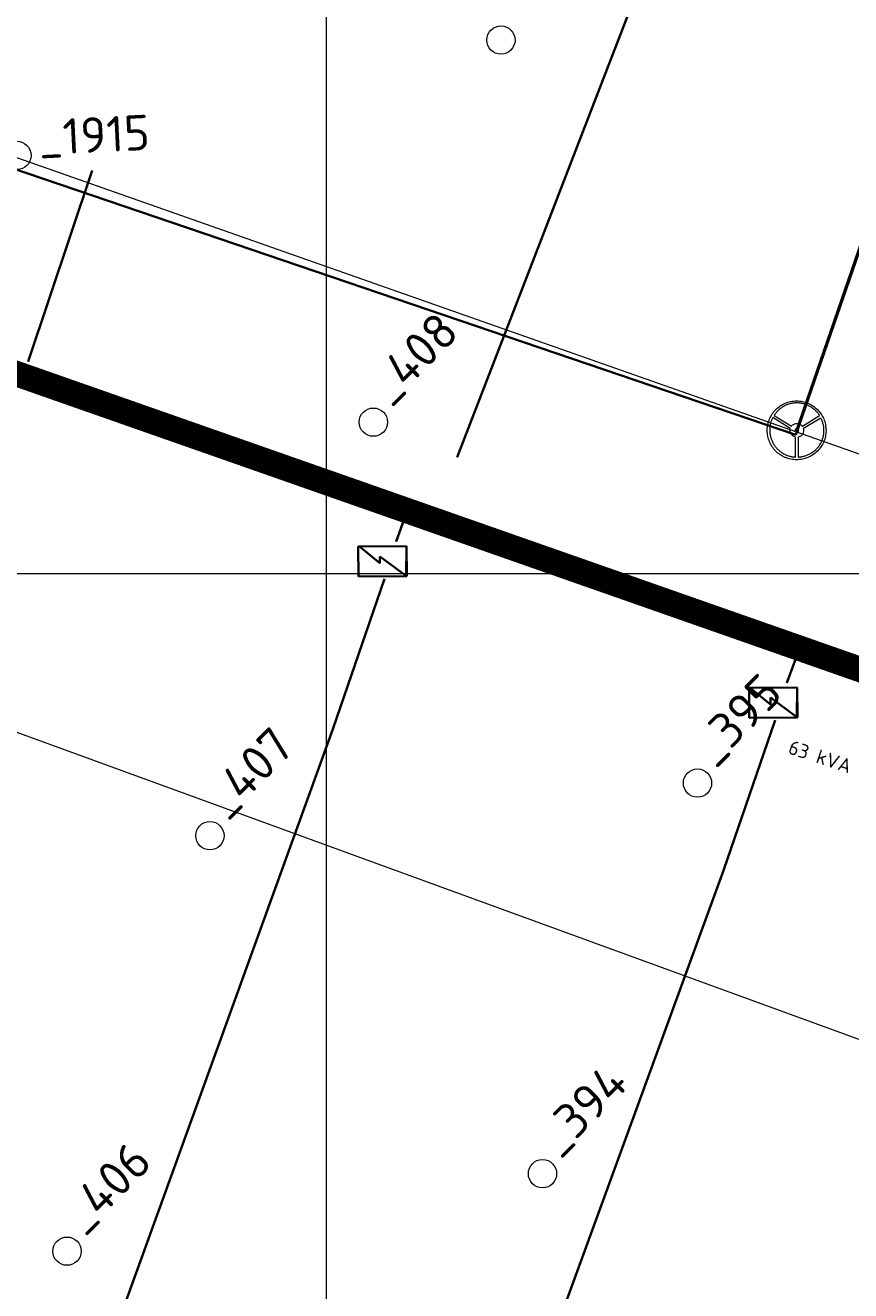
# Model space of a CAD drawing. Header units: millimetres. Extents: x 519 to 9564855, y -810 to 5021775.
# Drawn here: x 9531893.7 to 9532185.5, y 4998746.4 to 4999193.8 of the extents above; entities that cross this region are included whole.
import ezdxf

# ---------------------------------------------------------------- set-up
doc = ezdxf.new("R2010")
doc.units = ezdxf.units.MM
doc.header["$LTSCALE"] = 2
doc.header["$MEASUREMENT"] = 0
for name, color, linetype in [('GRID_PULKOVO', 7, 'Continuous'), ('OilColl&Flowlines', 3, 'Continuous'), ('OLD WELLS(dr.bfr2000)', 24, 'Continuous'), ('ROAD_GROUND', 9, 'Continuous')]:
    doc.layers.add(name, color=color, linetype=linetype)
for name, color, linetype, lineweight in [('SteamInjInfrastructure', 25, 'Continuous', 100), ('Электро', 1, 'Continuous', 30), ('Электроснаб', 1, 'Continuous', 18), ('Электроснабжене', 1, 'Continuous', 18)]:
    doc.layers.add(name, color=color, linetype=linetype, lineweight=lineweight)
doc.styles.add('92051501$0$STANDARD', font='simplex.shx')
doc.styles.add('Elect', font='isocpeur.ttf')
doc.styles.add('GeoApp', font='', dxfattribs={"height": 1})
doc.styles.get("Standard").update_dxf_attribs({"font": 'isocpeur.ttf', "width": 0.5})
doc.styles.get('GeoApp').set_extended_font_data('D431', italic=True)
doc.linetypes.add('g5_122_n', pattern='A,1,-1,1.5,-0.3,["Н",GeoApp,S=1,R=0,X=0,Y=-0.5],-1.5,1.5,-1,4,-1,4,-1,3', length=20.8)
doc.linetypes.add('STM_LINE', pattern='A,0.5,-0.2,["S",92051501$0$STANDARD,S=0.1,R=0,X=-0.1,Y=-0.05],-0.05', length=0.75)

# ---------------------------------------------------------------- blocks, each defined once
blk = doc.blocks.new('A$C80b59c50')
at = {"color": 24, "linetype": 'g5_122_n', "lineweight": 30, "ltscale": 5}
for p, q in [((83.73, -40.89, -25.78), (-70.19, -488.02, -25.78)), ((-70.19, -488.02, -25.78), (-989.26, -175.19, -25.78))]:
    blk.add_line(p, q, dxfattribs=at)

msp = doc.modelspace()

# ---------------------------------------------------------------- linework, layer by layer
at = {"layer": 'GRID_PULKOVO', "lineweight": 0}
for p, q in [((9532000, 5010000), (9532000, 4992000)), ((9519000, 4999000), (9533000, 4999000))]:
    msp.add_line(p, q, dxfattribs=at)
at = {"layer": 'OilColl&Flowlines', "lineweight": 0}
msp.add_line((9532346.5, 4999575.75), (9532165.95911, 4999050.15317), dxfattribs=at)
for points in [[(9532713.437, 4998831.755), (9532326.537, 4998993.655), (9531716.037, 4999208.455), (9531285.237, 4999346.855), (9531274.437, 4999350.855), (9531275.137, 4999352.055)], [(9532166.34342, 4999060.99689), (9532166.34342, 4999060.99689), (9532166.87314, 4999060.98651), (9532167.39248, 4999060.94496), (9532167.91182, 4999060.87225), (9532168.42076, 4999060.78916), (9532168.91933, 4999060.66452), (9532169.4075, 4999060.52949), (9532169.89568, 4999060.3633), (9532170.36308, 4999060.17634), (9532170.82009, 4999059.96861), (9532171.26672, 4999059.7401), (9532171.70297, 4999059.49082), (9532172.12882, 4999059.22077), (9532172.5339, 4999058.92994), (9532172.9286, 4999058.61834), (9532173.30252, 4999058.29635), (9532173.66605, 4999057.95359), (9532174.00881, 4999057.59005), (9532174.34119, 4999057.21613), (9532174.65279, 4999056.82144), (9532174.94362, 4999056.41635), (9532175.21367, 4999055.9905), (9532175.46295, 4999055.55426), (9532175.69146, 4999055.10763), (9532175.90958, 4999054.65061), (9532176.09654, 4999054.17282), (9532176.26273, 4999053.69504), (9532176.39776, 4999053.19647), (9532176.51201, 4999052.69791), (9532176.60549, 4999052.18896), (9532176.6782, 4999051.66963), (9532176.71975, 4999051.13991), (9532176.73013, 4999050.61018), (9532176.73013, 4999050.61018), (9532176.71975, 4999050.07007), (9532176.6782, 4999049.54035), (9532176.60549, 4999049.02102), (9532176.51201, 4999048.51207), (9532176.39776, 4999048.01351), (9532176.26273, 4999047.51494), (9532176.09654, 4999047.02677), (9532175.90958, 4999046.55937), (9532175.69146, 4999046.10235), (9532175.46295, 4999045.65572), (9532175.21367, 4999045.21948), (9532174.94362, 4999044.79363), (9532174.65279, 4999044.38854), (9532174.34119, 4999043.99385), (9532174.00881, 4999043.61993), (9532173.66605, 4999043.25639), (9532173.30252, 4999042.91363), (9532172.9286, 4999042.59164), (9532172.5339, 4999042.28004), (9532172.12882, 4999041.98921), (9532171.70297, 4999041.71916), (9532171.26672, 4999041.46988), (9532170.82009, 4999041.24137), (9532170.36308, 4999041.03364), (9532169.89568, 4999040.84668), (9532169.4075, 4999040.69087), (9532168.91933, 4999040.54546), (9532168.42076, 4999040.43121), (9532167.91182, 4999040.33773), (9532167.39248, 4999040.27541), (9532166.87314, 4999040.23386), (9532166.34342, 4999040.22347), (9532166.34342, 4999040.22347), (9532165.80331, 4999040.23386), (9532165.27359, 4999040.27541), (9532164.75426, 4999040.33773), (9532164.24531, 4999040.43121), (9532163.73636, 4999040.54546), (9532163.24818, 4999040.69087), (9532162.76001, 4999040.84668), (9532162.29261, 4999041.03364), (9532161.8252, 4999041.24137), (9532161.37857, 4999041.46988), (9532160.94233, 4999041.71916), (9532160.52686, 4999041.98921), (9532160.12178, 4999042.28004), (9532159.72709, 4999042.59164), (9532159.35317, 4999042.91363), (9532158.98963, 4999043.25639), (9532158.64687, 4999043.61993), (9532158.3145, 4999043.99385), (9532158.01328, 4999044.38854), (9532157.72245, 4999044.79363), (9532157.4524, 4999045.21948), (9532157.20312, 4999045.65572), (9532156.97461, 4999046.10235), (9532156.76688, 4999046.55937), (9532156.57991, 4999047.02677), (9532156.42411, 4999047.51494), (9532156.2787, 4999048.01351), (9532156.16445, 4999048.51207), (9532156.07097, 4999049.02102), (9532156.00865, 4999049.54035), (9532155.9671, 4999050.07007), (9532155.95671, 4999050.61018), (9532155.95671, 4999050.61018), (9532155.9671, 4999051.13991), (9532156.00865, 4999051.66963), (9532156.07097, 4999052.18896), (9532156.16445, 4999052.69791), (9532156.2787, 4999053.19647), (9532156.42411, 4999053.69504), (9532156.57991, 4999054.17282), (9532156.76688, 4999054.65061), (9532156.97461, 4999055.10763), (9532157.20312, 4999055.55426), (9532157.4524, 4999055.9905), (9532157.72245, 4999056.41635), (9532158.01328, 4999056.82144), (9532158.3145, 4999057.21613), (9532158.64687, 4999057.59005), (9532158.98963, 4999057.95359), (9532159.35317, 4999058.29635), (9532159.72709, 4999058.61834), (9532160.12178, 4999058.92994), (9532160.52686, 4999059.22077), (9532160.94233, 4999059.49082), (9532161.37857, 4999059.7401), (9532161.8252, 4999059.96861), (9532162.29261, 4999060.17634), (9532162.76001, 4999060.3633), (9532163.24818, 4999060.52949), (9532163.73636, 4999060.66452), (9532164.24531, 4999060.78916), (9532164.75426, 4999060.87225), (9532165.27359, 4999060.94496), (9532165.80331, 4999060.98651), (9532166.34342, 4999060.99689)], [(9532164.47381, 4999052.03316), (9532164.47381, 4999052.03316), (9532164.68155, 4999052.28244), (9532164.92044, 4999052.50056), (9532165.18011, 4999052.67714), (9532165.43978, 4999052.81217), (9532165.72022, 4999052.90565), (9532166.01105, 4999052.97835), (9532166.30188, 4999053.00951), (9532166.5927, 4999053.00951), (9532166.87314, 4999052.97835), (9532167.15359, 4999052.91603), (9532167.41325, 4999052.83294), (9532167.65215, 4999052.71869), (9532167.88066, 4999052.58366), (9532168.06762, 4999052.41747), (9532168.2338, 4999052.2409), (9532168.36883, 4999052.03316), (9532174.45544, 4999055.84509), (9532174.45544, 4999055.84509), (9532174.31003, 4999056.08398), (9532174.14384, 4999056.31249), (9532173.97765, 4999056.54099), (9532173.80108, 4999056.7695), (9532173.61412, 4999056.98762), (9532173.42716, 4999057.20574), (9532173.21942, 4999057.41348), (9532173.01169, 4999057.62121), (9532172.79357, 4999057.81856), (9532172.57545, 4999058.01591), (9532172.33655, 4999058.20287), (9532172.09766, 4999058.37944), (9532171.85877, 4999058.55602), (9532171.60948, 4999058.7222), (9532171.34982, 4999058.88839), (9532171.09015, 4999059.03381), (9532170.82009, 4999059.17922), (9532170.55004, 4999059.32463), (9532170.2696, 4999059.44927), (9532169.98916, 4999059.57391), (9532169.70872, 4999059.68817), (9532169.41789, 4999059.79204), (9532169.12706, 4999059.88552), (9532168.83623, 4999059.96861), (9532168.53502, 4999060.0517), (9532168.2338, 4999060.11402), (9532167.93259, 4999060.17634), (9532167.62099, 4999060.22828), (9532167.31977, 4999060.25944), (9532167.00817, 4999060.2906), (9532166.69657, 4999060.30098), (9532166.38497, 4999060.31137), (9532166.38497, 4999060.31137), (9532166.07337, 4999060.30098), (9532165.76177, 4999060.2906), (9532165.45017, 4999060.25944), (9532165.13856, 4999060.22828), (9532164.83735, 4999060.17634), (9532164.53613, 4999060.12441), (9532164.23492, 4999060.06209), (9532163.94409, 4999059.98938), (9532163.64288, 4999059.8959), (9532163.36244, 4999059.80242), (9532163.07161, 4999059.70894), (9532162.79117, 4999059.59469), (9532162.52111, 4999059.47005), (9532162.25106, 4999059.34541), (9532161.981, 4999059.21038), (9532161.72134, 4999059.06497), (9532161.46167, 4999058.91955), (9532161.21239, 4999058.75336), (9532160.96311, 4999058.58718), (9532160.72421, 4999058.42099), (9532160.4957, 4999058.23403), (9532160.2672, 4999058.04707), (9532160.04908, 4999057.86011), (9532159.83096, 4999057.65237), (9532159.62322, 4999057.44464), (9532159.42587, 4999057.2369), (9532159.23891, 4999057.01878), (9532159.05195, 4999056.79028), (9532158.87538, 4999056.56177), (9532158.6988, 4999056.33326), (9532158.543, 4999056.09437), (9532158.3872, 4999055.84509), (9532164.47381, 4999052.03316)], [(9532165.93834, 4999048.22124), (9532165.93834, 4999048.22124), (9532165.69945, 4999048.30433), (9532165.47094, 4999048.39781), (9532165.24243, 4999048.52245), (9532165.0347, 4999048.65748), (9532164.83735, 4999048.81328), (9532164.66078, 4999048.97947), (9532164.49459, 4999049.16643), (9532164.35956, 4999049.36378), (9532164.23492, 4999049.57151), (9532164.13105, 4999049.78963), (9532164.05835, 4999050.01814), (9532164.00641, 4999050.25703), (9532163.98564, 4999050.50632), (9532163.99603, 4999050.7556), (9532164.03757, 4999051.00488), (9532164.11028, 4999051.26455), (9532157.90941, 4999055.15956), (9532157.90941, 4999055.15956), (9532157.77439, 4999054.91028), (9532157.64975, 4999054.661), (9532157.53549, 4999054.40133), (9532157.43162, 4999054.14166), (9532157.32776, 4999053.87161), (9532157.23428, 4999053.59117), (9532157.15118, 4999053.32111), (9532157.07848, 4999053.03029), (9532157.01616, 4999052.74985), (9532156.96422, 4999052.45902), (9532156.91229, 4999052.16819), (9532156.88113, 4999051.87736), (9532156.84997, 4999051.57615), (9532156.8292, 4999051.27493), (9532156.81881, 4999050.97372), (9532156.81881, 4999050.6725), (9532156.8292, 4999050.37129), (9532156.84997, 4999050.07007), (9532156.87074, 4999049.75847), (9532156.91229, 4999049.45726), (9532156.95384, 4999049.15604), (9532157.01616, 4999048.85483), (9532157.07848, 4999048.55361), (9532157.15118, 4999048.2524), (9532157.23428, 4999047.95119), (9532157.32776, 4999047.66036), (9532157.43162, 4999047.36953), (9532157.54588, 4999047.0787), (9532157.67052, 4999046.78787), (9532157.80555, 4999046.50743), (9532157.95096, 4999046.22699), (9532158.10676, 4999045.94655), (9532158.10676, 4999045.94655), (9532158.26256, 4999045.6765), (9532158.43914, 4999045.41683), (9532158.60532, 4999045.15716), (9532158.79228, 4999044.90788), (9532158.98963, 4999044.66898), (9532159.18698, 4999044.43009), (9532159.38433, 4999044.20158), (9532159.60245, 4999043.98346), (9532159.81018, 4999043.77573), (9532160.03869, 4999043.56799), (9532160.2672, 4999043.37065), (9532160.50609, 4999043.18369), (9532160.74499, 4999042.99672), (9532160.98388, 4999042.83054), (9532161.23316, 4999042.66435), (9532161.49283, 4999042.50855), (9532161.74211, 4999042.35275), (9532162.01216, 4999042.21772), (9532162.27183, 4999042.08269), (9532162.54189, 4999041.95805), (9532162.81194, 4999041.8438), (9532163.09238, 4999041.73993), (9532163.36244, 4999041.63607), (9532163.64288, 4999041.55297), (9532163.93371, 4999041.46988), (9532164.21415, 4999041.39717), (9532164.49459, 4999041.33485), (9532164.78542, 4999041.28292), (9532165.07624, 4999041.23098), (9532165.35669, 4999041.19982), (9532165.64751, 4999041.17905), (9532165.93834, 4999041.15828), (9532165.93834, 4999048.22124)], [(9532168.73237, 4999051.26455), (9532168.73237, 4999051.26455), (9532168.79469, 4999050.99449), (9532168.82585, 4999050.72444), (9532168.82585, 4999050.46477), (9532168.80507, 4999050.21549), (9532168.76353, 4999049.96621), (9532168.70121, 4999049.72731), (9532168.60773, 4999049.50919), (9532168.50386, 4999049.30146), (9532168.36883, 4999049.10411), (9532168.20264, 4999048.91715), (9532168.02607, 4999048.76135), (9532167.82872, 4999048.60555), (9532167.6106, 4999048.48091), (9532167.37171, 4999048.37704), (9532167.11204, 4999048.28356), (9532166.8316, 4999048.22124), (9532166.8316, 4999041.15828), (9532166.8316, 4999041.15828), (9532167.11204, 4999041.16866), (9532167.39248, 4999041.18944), (9532167.67292, 4999041.2206), (9532167.95336, 4999041.26214), (9532168.2338, 4999041.31408), (9532168.51424, 4999041.36601), (9532168.79469, 4999041.43872), (9532169.07513, 4999041.51142), (9532169.35557, 4999041.59452), (9532169.63601, 4999041.688), (9532169.91645, 4999041.79187), (9532170.18651, 4999041.89573), (9532170.45656, 4999042.02037), (9532170.72661, 4999042.14501), (9532170.99667, 4999042.28004), (9532171.25634, 4999042.42546), (9532171.516, 4999042.57087), (9532171.77567, 4999042.73706), (9532172.02495, 4999042.90324), (9532172.27423, 4999043.07982), (9532172.51313, 4999043.25639), (9532172.75202, 4999043.45374), (9532172.98053, 4999043.65109), (9532173.20904, 4999043.85882), (9532173.42716, 4999044.06656), (9532173.63489, 4999044.29506), (9532173.84263, 4999044.52357), (9532174.03997, 4999044.76247), (9532174.22694, 4999045.00136), (9532174.4139, 4999045.25064), (9532174.58008, 4999045.51031), (9532174.74627, 4999045.78036), (9532174.74627, 4999045.78036), (9532174.90207, 4999046.0608), (9532175.04749, 4999046.34125), (9532175.18251, 4999046.63207), (9532175.30715, 4999046.91251), (9532175.41102, 4999047.20334), (9532175.51489, 4999047.50456), (9532175.60837, 4999047.79538), (9532175.69146, 4999048.08621), (9532175.76417, 4999048.38743), (9532175.83688, 4999048.68864), (9532175.88881, 4999048.97947), (9532175.93036, 4999049.28068), (9532175.96152, 4999049.5819), (9532175.99268, 4999049.88311), (9532176.00306, 4999050.17394), (9532176.01345, 4999050.47516), (9532176.01345, 4999050.77637), (9532175.99268, 4999051.0672), (9532175.9719, 4999051.35803), (9532175.94074, 4999051.65924), (9532175.90958, 4999051.95007), (9532175.85765, 4999052.23051), (9532175.80572, 4999052.52134), (9532175.73301, 4999052.80178), (9532175.6603, 4999053.08222), (9532175.57721, 4999053.36266), (9532175.48373, 4999053.6431), (9532175.39025, 4999053.91316), (9532175.27599, 4999054.17282), (9532175.16174, 4999054.44288), (9532175.0371, 4999054.70255), (9532174.90207, 4999054.95183), (9532168.73237, 4999051.26455)], [(9532166.42652, 4999051.26455), (9532166.42652, 4999051.26455), (9532166.29149, 4999051.25416), (9532166.16685, 4999051.21261), (9532166.06298, 4999051.15029), (9532165.95911, 4999051.07759), (9532165.88641, 4999050.97372), (9532165.82409, 4999050.86985), (9532165.78254, 4999050.74521), (9532165.77215, 4999050.61018), (9532165.77215, 4999050.61018), (9532165.78254, 4999050.47516), (9532165.82409, 4999050.3609), (9532165.88641, 4999050.24665), (9532165.95911, 4999050.15317), (9532166.06298, 4999050.07007), (9532166.16685, 4999050.01814), (9532166.29149, 4999049.97659), (9532166.42652, 4999049.96621), (9532166.42652, 4999049.96621), (9532166.56154, 4999049.97659), (9532166.6758, 4999050.01814), (9532166.79005, 4999050.07007), (9532166.88353, 4999050.15317), (9532166.96663, 4999050.24665), (9532167.01856, 4999050.3609), (9532167.06011, 4999050.47516), (9532167.07049, 4999050.61018), (9532167.07049, 4999050.61018), (9532167.06011, 4999050.74521), (9532167.01856, 4999050.86985), (9532166.96663, 4999050.97372), (9532166.88353, 4999051.07759), (9532166.79005, 4999051.15029), (9532166.6758, 4999051.21261), (9532166.56154, 4999051.25416), (9532166.42652, 4999051.26455)]]:
    msp.add_lwpolyline(points, dxfattribs=at)
at = {"layer": 'OLD WELLS(dr.bfr2000)', "lineweight": 0}
for centre in [(9532061.8, 4999188.6), (9531890.7, 4999147.8), (9532016.7, 4999053.5), (9532131.3, 4998925.9), (9531958.9, 4998907.3), (9532076.5, 4998787.8), (9531908.4, 4998760.4)]:
    msp.add_circle(centre, 5, dxfattribs=at)
at = {"layer": 'ROAD_GROUND', "color": 8, "lineweight": 0, "const_width": 9}
msp.add_lwpolyline([(9531366.94235, 4999635.83659), (9531247.78, 4999295.99), (9532744.55468, 4998771.20215)], dxfattribs=at)
at = {"layer": 'SteamInjInfrastructure', "color": 6, "linetype": 'STM_LINE', "lineweight": 0, "ltscale": 15}
msp.add_line((9531811.2065, 4998972.8378), (9532373.392, 4998767.781), dxfattribs=at)
at = {"layer": 'Электро'}
for p, q in [((9532046.38377, 4999041.08953, 0), (9532139.82857, 4999283.53098, 0)), ((9531894.66558, 4999074.97558, 0), (9531917.31278, 4999142.49938)), ((9532268.61657, 4998933.90598, 0), (9531757.53357, 4999118.68898, 0)), ((9532024.7687, 4999011.30766, 0), (9532028.23884, 4999020.81499, 0)), ((9532011.38936, 4999009.49895, 0), (9532028.43779, 4999009.60329, 0)), ((9532011.45406, 4998998.9266, 0), (9532011.38936, 4999009.49895, 0)), ((9532028.39096, 4999009.61122, 0), (9532011.79536, 4999009.50966, 0)), ((9532011.79536, 4999009.50966, 0), (9532019.00714, 4999003.68242, 0)), ((9532028.31727, 4998999.16876, 0), (9532028.39096, 4999009.61122, 0)), ((9532028.43779, 4999009.60329, 0), (9532028.50249, 4998999.03094, 0)), ((9532019.00714, 4999003.68242, 0), (9532018.99261, 4999006.05765, 0)), ((9532018.99261, 4999006.05765, 0), (9532028.31727, 4998999.16876, 0)), ((9532002.35142, 4998944.98489, 0), (9532020.6336, 4998998.05146, 0)), ((9532028.50249, 4998999.03094, 0), (9532011.45406, 4998998.9266, 0)), ((9532162.91185, 4998961.36175, 0), (9532166.38199, 4998970.86908, 0)), ((9532149.53251, 4998959.55304, 0), (9532166.58094, 4998959.65738, 0)), ((9532149.59721, 4998948.98069, 0), (9532149.53251, 4998959.55304, 0)), ((9532166.53411, 4998959.66531, 0), (9532149.93851, 4998959.56375, 0)), ((9532149.93851, 4998959.56375, 0), (9532157.15029, 4998953.73651, 0)), ((9532166.46042, 4998949.22285, 0), (9532166.53411, 4998959.66531, 0)), ((9532166.58094, 4998959.65738, 0), (9532166.64564, 4998949.08503, 0)), ((9532157.15029, 4998953.73651, 0), (9532157.13575, 4998956.11174, 0)), ((9532157.13575, 4998956.11174, 0), (9532166.46042, 4998949.22285, 0)), ((9532140.49457, 4998895.03898, 0), (9532158.77675, 4998948.10555, 0)), ((9532166.64564, 4998949.08503, 0), (9532149.59721, 4998948.98069, 0)), ((9531893.69316, 4998644.69574, 0), (9532002.35142, 4998944.98489, 0)), ((9532050.90757, 4998649.72798, 0), (9532140.49457, 4998895.03898, 0))]:
    msp.add_line(p, q, dxfattribs=at)
at = {"layer": 'Электро', "ltscale": 25}
for centre, start, end in [((9532028.23829, 4999020.81517, 0), 342, 162), ((9532028.23829, 4999020.81517, 0), 162, 342), ((9532166.38144, 4998970.86926, 0), 162, 342), ((9532166.38144, 4998970.86926, 0), 342, 162)]:
    msp.add_arc(centre, 1, start, end, dxfattribs=at)
at = {"layer": 'Электроснаб', "color": 1, "linetype": 'ByBlock', "lineweight": 0}
for p, q in [((9532046.38377, 4999041.08953, 0), (9532139.82857, 4999283.53098, 0)), ((9531894.66558, 4999074.97558, 0), (9531917.31278, 4999142.49938)), ((9532268.61657, 4998933.90598, 0), (9531757.53357, 4999118.68898, 0)), ((9532024.7687, 4999011.30766, 0), (9532028.23884, 4999020.81499, 0)), ((9532011.38936, 4999009.49895, 0), (9532028.43779, 4999009.60329, 0)), ((9532011.45406, 4998998.9266, 0), (9532011.38936, 4999009.49895, 0)), ((9532028.39096, 4999009.61122, 0), (9532011.79536, 4999009.50966, 0)), ((9532011.79536, 4999009.50966, 0), (9532019.00714, 4999003.68242, 0)), ((9532028.31727, 4998999.16876, 0), (9532028.39096, 4999009.61122, 0)), ((9532028.43779, 4999009.60329, 0), (9532028.50249, 4998999.03094, 0)), ((9532019.00714, 4999003.68242, 0), (9532018.99261, 4999006.05765, 0)), ((9532018.99261, 4999006.05765, 0), (9532028.31727, 4998999.16876, 0)), ((9532002.35142, 4998944.98489, 0), (9532020.6336, 4998998.05146, 0)), ((9532028.50249, 4998999.03094, 0), (9532011.45406, 4998998.9266, 0)), ((9532162.91185, 4998961.36175, 0), (9532166.38199, 4998970.86908, 0)), ((9532149.53251, 4998959.55304, 0), (9532166.58094, 4998959.65738, 0)), ((9532149.59721, 4998948.98069, 0), (9532149.53251, 4998959.55304, 0)), ((9532166.53411, 4998959.66531, 0), (9532149.93851, 4998959.56375, 0)), ((9532149.93851, 4998959.56375, 0), (9532157.15029, 4998953.73651, 0)), ((9532166.46042, 4998949.22285, 0), (9532166.53411, 4998959.66531, 0)), ((9532166.58094, 4998959.65738, 0), (9532166.64564, 4998949.08503, 0)), ((9532157.15029, 4998953.73651, 0), (9532157.13575, 4998956.11174, 0)), ((9532157.13575, 4998956.11174, 0), (9532166.46042, 4998949.22285, 0)), ((9532140.49457, 4998895.03898, 0), (9532158.77675, 4998948.10555, 0)), ((9532166.64564, 4998949.08503, 0), (9532149.59721, 4998948.98069, 0)), ((9531893.69316, 4998644.69574, 0), (9532002.35142, 4998944.98489, 0)), ((9532050.90757, 4998649.72798, 0), (9532140.49457, 4998895.03898, 0))]:
    msp.add_line(p, q, dxfattribs=at)
at = {"layer": 'Электроснаб', "color": 1, "linetype": 'ByBlock', "lineweight": 0, "ltscale": 25}
for centre, start, end in [((9532028.23829, 4999020.81517, 0), 342, 162), ((9532028.23829, 4999020.81517, 0), 162, 342), ((9532166.38144, 4998970.86926, 0), 162, 342), ((9532166.38144, 4998970.86926, 0), 342, 162)]:
    msp.add_arc(centre, 1, start, end, dxfattribs=at)
at = {"layer": 'Электроснабжене', "color": 1, "linetype": 'ByBlock', "lineweight": 0}
for p, q in [((9532046.38377, 4999041.08953, 0), (9532139.82857, 4999283.53098, 0)), ((9531894.66558, 4999074.97558, 0), (9531917.31278, 4999142.49938)), ((9532268.61657, 4998933.90598, 0), (9531757.53357, 4999118.68898, 0)), ((9532024.7687, 4999011.30766, 0), (9532028.23884, 4999020.81499, 0)), ((9532011.38936, 4999009.49895, 0), (9532028.43779, 4999009.60329, 0)), ((9532011.45406, 4998998.9266, 0), (9532011.38936, 4999009.49895, 0)), ((9532028.39096, 4999009.61122, 0), (9532011.79536, 4999009.50966, 0)), ((9532011.79536, 4999009.50966, 0), (9532019.00714, 4999003.68242, 0)), ((9532028.31727, 4998999.16876, 0), (9532028.39096, 4999009.61122, 0)), ((9532028.43779, 4999009.60329, 0), (9532028.50249, 4998999.03094, 0)), ((9532019.00714, 4999003.68242, 0), (9532018.99261, 4999006.05765, 0)), ((9532018.99261, 4999006.05765, 0), (9532028.31727, 4998999.16876, 0)), ((9532002.35142, 4998944.98489, 0), (9532020.6336, 4998998.05146, 0)), ((9532028.50249, 4998999.03094, 0), (9532011.45406, 4998998.9266, 0)), ((9532162.91185, 4998961.36175, 0), (9532166.38199, 4998970.86908, 0)), ((9532149.53251, 4998959.55304, 0), (9532166.58094, 4998959.65738, 0)), ((9532149.59721, 4998948.98069, 0), (9532149.53251, 4998959.55304, 0)), ((9532166.53411, 4998959.66531, 0), (9532149.93851, 4998959.56375, 0)), ((9532149.93851, 4998959.56375, 0), (9532157.15029, 4998953.73651, 0)), ((9532166.46042, 4998949.22285, 0), (9532166.53411, 4998959.66531, 0)), ((9532166.58094, 4998959.65738, 0), (9532166.64564, 4998949.08503, 0)), ((9532157.15029, 4998953.73651, 0), (9532157.13575, 4998956.11174, 0)), ((9532157.13575, 4998956.11174, 0), (9532166.46042, 4998949.22285, 0)), ((9532140.49457, 4998895.03898, 0), (9532158.77675, 4998948.10555, 0)), ((9532166.64564, 4998949.08503, 0), (9532149.59721, 4998948.98069, 0)), ((9531893.69316, 4998644.69574, 0), (9532002.35142, 4998944.98489, 0)), ((9532050.90757, 4998649.72798, 0), (9532140.49457, 4998895.03898, 0))]:
    msp.add_line(p, q, dxfattribs=at)
at = {"layer": 'Электроснабжене', "color": 1, "linetype": 'ByBlock', "lineweight": 0, "ltscale": 25}
for centre, start, end in [((9532028.23829, 4999020.81517, 0), 342, 162), ((9532028.23829, 4999020.81517, 0), 162, 342), ((9532166.38144, 4998970.86926, 0), 162, 342), ((9532166.38144, 4998970.86926, 0), 342, 162)]:
    msp.add_arc(centre, 1, start, end, dxfattribs=at)

# ---------------------------------------------------------------- block references
at = {"color": 6, "linetype": 'ByBlock', "lineweight": 50}
msp.add_blockref('A$C80b59c50', (9532236.3, 4999537), dxfattribs=at)

# ---------------------------------------------------------------- texts
at = {"layer": 'OLD WELLS(dr.bfr2000)', "lineweight": 0, "style": 'Elect'}
for s, rotation, p in [(' _1915', 2.759727, (9531890.68158, 4999147.5145)), (' _408', 44.9999999, (9532016.7, 4999053.5)), (' _395', 44.9999999, (9532131.3, 4998925.9)), (' _407', 44.9999999, (9531958.9, 4998907.3)), (' _394', 44.9999999, (9532076.5, 4998787.8)), (' _406', 44.9999999, (9531908.4, 4998760.4))]:
    msp.add_text(s, height=12.5, rotation=rotation, dxfattribs=at).set_placement(p)
at = {"layer": 'Электро'}
msp.add_text('63 kVA', height=5, rotation=341.691556, dxfattribs=at).set_placement((9532162.98896, 4998936.46015, -0.00006))
at = {"layer": 'Электроснаб', "color": 1, "linetype": 'ByBlock', "lineweight": 0}
msp.add_text('63 kVA', height=5, rotation=341.691556, dxfattribs=at).set_placement((9532162.98896, 4998936.46015, -0.00006))
at = {"layer": 'Электроснабжене', "color": 1, "linetype": 'ByBlock', "lineweight": 0}
msp.add_text('63 kVA', height=5, rotation=341.691556, dxfattribs=at).set_placement((9532162.98896, 4998936.46015, -0.00006))

doc.saveas('drawing.dxf')
